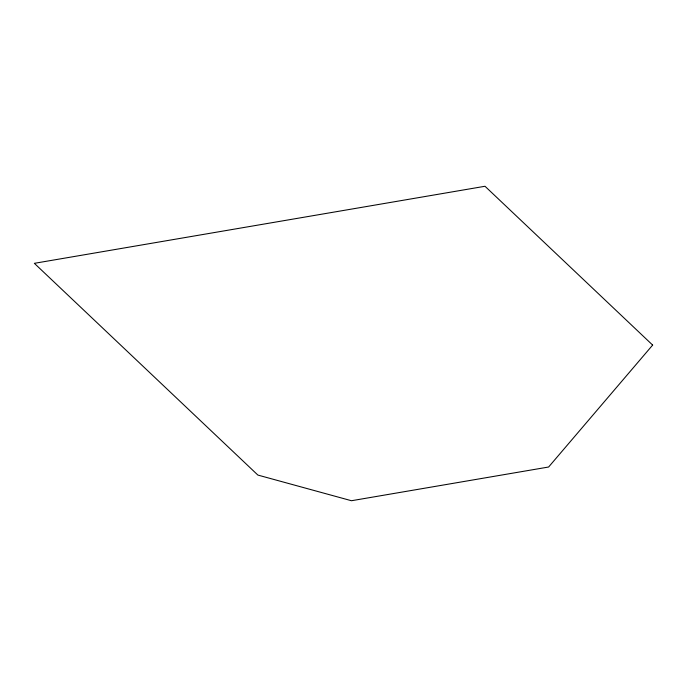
<?xml version="1.0" encoding="UTF-8"?>
<svg xmlns="http://www.w3.org/2000/svg" width="687" height="687" viewBox="0 0 687 687"><rect width="100%" height="100%" fill="white"/><g stroke="black" fill="none" stroke-linecap="round" stroke-linejoin="round"><path stroke-width="1.03" d="M652.65 345.08L548.621 467.014L351.461 500.729L257.874 475.069L34.35 263.327L485.005 186.271L652.65 345.08"/></g></svg>
